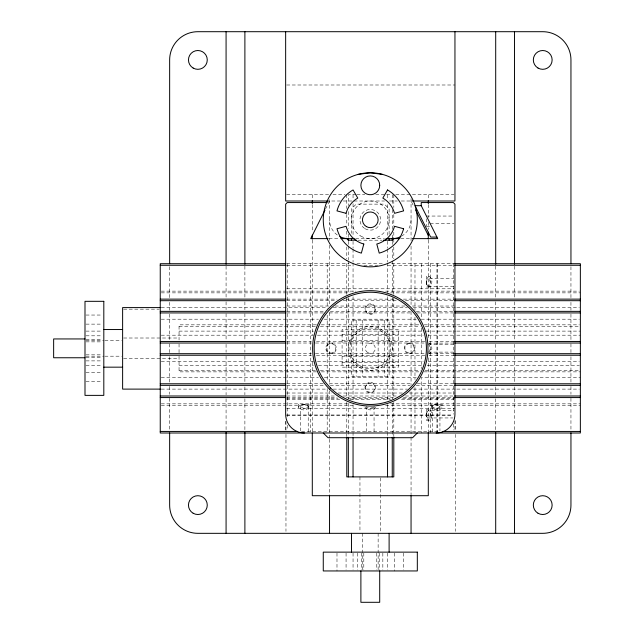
<?xml version="1.0" encoding="UTF-8"?>
<svg xmlns="http://www.w3.org/2000/svg" width="634" height="634" viewBox="0 0 634 634"><rect width="100%" height="100%" fill="white"/><g stroke="black" fill="none" stroke-linecap="round" stroke-linejoin="round"><path stroke-width="0.48" stroke-dasharray="3.17 2.38" d="M426.42 282.51L426.967 279.856L428.299 278.754L453.96 278.754M426.484 413.217C426.397 415.603 426.27 419.462 429.099 420.302C433.561 418.456 432.618 407.733 426.428 409.643L426.428 420.302L429.099 420.302M426.428 414.977L427.213 411.204L429.099 409.643M298.345 407.139L298.345 404.468L309.004 404.468C310.922 410.658 300.199 411.601 298.345 407.139C299.66 403.795 304.637 404.104 307.442 405.253M300.698 431.025L300.698 406.354C302.117 403.351 308.053 403.993 309.004 407.139M307.72 405.411L308.219 406.354C307.102 408.97 301.816 408.97 300.698 406.354M375.629 407.139C374.044 410.84 366.555 410.84 364.97 407.139M431.588 407.139L431.588 404.468L442.247 404.468C444.165 410.658 433.442 411.601 431.588 407.139C432.539 403.945 438.522 403.327 439.941 406.354L439.941 431.025M432.333 432.016L432.333 406.354L432.84 405.403M439.941 406.354C438.807 409.001 433.466 409.001 432.333 406.354M426.666 412.306L428.299 410.428L453.96 410.428M325.559 208.958L329.537 201.002L342.281 201.002M428.782 351.989C430.7 350.23 430.7 346.473 428.782 344.714M373.553 407.29L370.296 408.233L367.038 407.29M433.149 405.253C435.962 404.104 440.939 403.795 442.247 407.139M429.099 276.4C425.438 278.009 425.232 285.506 429.099 287.059C433.561 285.205 432.618 274.49 426.428 276.4L426.428 287.059L429.099 287.059M427.356 285.768L428.299 286.275C430.914 285.157 430.914 279.871 428.299 278.754M428.41 343.2L453.825 343.026M428.41 353.503L429.099 353.685C432.8 352.092 432.8 344.611 429.099 343.026M426.484 415.167L426.967 416.847L428.299 417.949C430.914 416.831 430.914 411.545 428.299 410.428M286.639 84.996L454.95 84.996M286.639 147.698L454.95 147.698M286.623 194.725L329.212 194.725M332.993 194.725L345.054 194.725M356.007 194.725L348.351 194.725L348.351 205.622M356.934 194.725L364.875 194.725M375.716 194.725L385.646 194.725M386.637 194.725L392.248 194.725L392.248 204.631M395.782 194.725L453.976 194.725M343.256 201.002L353.051 201.002M354.041 201.002L384.584 201.002M389.498 201.002L397.336 201.002M401.259 201.002L411.054 201.002L413.709 206.304M426.42 216.051L453.96 216.051M430.177 223.572L453.992 223.572M426.428 226.734L429.987 226.734M329.046 238.622L339.887 238.622M355.603 238.622L384.442 238.622M400.712 238.622L412.536 238.622M358.107 240.191L382.175 240.191M286.639 263.704L349.049 263.704M356.934 263.704L383.665 263.704M391.55 263.704L454.95 263.704M286.639 265.274L352.995 265.274M363.861 265.274L377.721 265.274M387.596 265.274L453.96 265.274M428.299 286.275L453.96 286.275M286.639 288.787L453.96 288.787M161.226 291.133L355.967 291.133M385.623 291.133L455.806 291.133M456.789 291.133L579.365 291.133M161.234 292.86L350.031 292.86M390.56 292.86L455.806 292.86M456.789 292.86L580.356 292.86M286.766 299.129L337.185 299.129M346.077 299.129L393.524 299.129M403.414 299.129L453.825 299.129M286.766 300.698L335.204 300.698M343.113 300.698L397.478 300.698M405.388 300.698L453.825 300.698M286.639 306.024L329.212 306.024M335.148 306.024L405.443 306.024M412.377 306.024L454.95 306.024M161.234 307.593L327.295 307.593M333.23 307.593L407.369 307.593M413.297 307.593L455.806 307.593M456.789 307.593L579.365 307.593M123.606 309.162L159.253 309.162M286.766 311.357L324.331 311.357M330.266 311.357L410.333 311.357M416.261 311.357L453.825 311.357M286.766 312.927L323.348 312.927M329.276 312.927L412.306 312.927M417.251 312.927L453.825 312.927M85.986 315.043L101.828 315.043M161.234 319.195L318.403 319.195M324.331 319.195L416.261 319.195M421.206 319.195L455.806 319.195M456.789 319.195L579.365 319.195M85.986 324.125L101.828 324.125M316.445 324.838L179.05 324.838L179.05 339.975M321.287 324.838L420.294 324.838M424.186 324.838L455.814 324.838M456.797 324.838L579.365 324.838M179.05 326.407L315.455 326.407M320.297 326.407L420.294 326.407M425.168 326.407L580.356 326.407M85.986 331.106L101.828 331.106M179.05 331.106L313.481 331.106M318.419 331.106L422.204 331.106M426.159 331.106L455.814 331.106M456.797 331.106L580.356 331.106M342.083 334.245L398.517 334.245M161.234 335.188L313.458 335.188M317.412 335.188L423.179 335.188M428.124 335.188L455.806 335.188M456.789 335.188L580.356 335.188M85.986 335.814L101.828 335.814M123.606 338.009L179.05 338.009M85.986 339.428L101.828 339.428M85.986 340.513L103.81 340.513M104.8 340.513L121.633 340.513M342.083 340.513L398.517 340.513M286.766 341.457L311.484 341.457M316.421 341.457L425.16 341.457M429.115 341.457L453.825 341.457M85.986 341.861L101.828 341.861M286.766 343.026L311.484 343.026M315.439 343.026L425.16 343.026M428.299 344.587L453.96 344.587M428.299 352.116L453.96 352.116M286.766 353.685L311.484 353.685M315.439 353.685L425.16 353.685M429.115 353.685L453.825 353.685M85.986 354.842L101.828 354.842M286.766 355.246L311.484 355.246M316.421 355.246L425.16 355.246M429.115 355.246L453.825 355.246M85.986 356.189L103.81 356.189M104.8 356.189L121.633 356.189M342.083 356.189L398.517 356.189M85.986 357.275L101.828 357.275M123.606 358.701L179.05 358.701M85.986 360.889L101.828 360.889M161.234 361.523L313.458 361.523M317.412 361.523L423.179 361.523M428.124 361.523L455.806 361.523M456.789 361.523L579.365 361.523M342.083 362.458L398.517 362.458M85.986 365.596L101.828 365.596M179.05 365.596L313.481 365.596M318.419 365.596L422.204 365.596M427.15 365.596L453.833 365.596M454.824 365.596L579.365 365.596M179.05 370.296L315.455 370.296M320.297 370.296L420.294 370.296M425.168 370.296L580.356 370.296M316.445 371.865L179.05 371.865L179.05 356.189M321.287 371.865L420.294 371.865M424.186 371.865L455.814 371.865M456.797 371.865L580.356 371.865M85.986 372.578L101.828 372.578M161.234 377.507L318.403 377.507M324.331 377.507L416.261 377.507M455.806 377.507L421.206 377.507L421.245 432.998M456.789 377.507L580.356 377.507M85.986 381.66L101.828 381.66M286.766 383.776L323.348 383.776M329.276 383.776L412.306 383.776M417.251 383.776L453.825 383.776M286.766 385.345L324.331 385.345M330.266 385.345L410.333 385.345M416.261 385.345L453.825 385.345M161.234 389.11L327.295 389.11M333.23 389.11L407.369 389.11M413.297 389.11L455.806 389.11M456.789 389.11L579.365 389.11M286.639 393.017L331.194 393.017M338.12 393.017L402.471 393.017M409.406 393.017L454.95 393.017M286.766 396.004L335.204 396.004M343.113 396.004L397.478 396.004M405.388 396.004L453.825 396.004M286.766 397.573L337.185 397.573M346.077 397.573L393.524 397.573M403.414 397.573L453.825 397.573M286.639 398.517L338.12 398.517M348.018 398.517L392.573 398.517M402.471 398.517L454.95 398.517M286.639 399.285L340.101 399.285M350 399.285L390.592 399.285M401.481 399.285L453.96 399.285M161.234 403.842L350.031 403.842M390.56 403.842L455.806 403.842M456.789 403.842L580.356 403.842M161.234 405.57L353.986 405.57M385.623 405.57L455.806 405.57M456.789 405.57L580.356 405.57M286.639 408.7L454.95 408.7M286.639 414.977L452.969 414.977M286.639 415.761L452.969 415.761M428.299 417.949L452.977 417.949M301.491 431.437L438.118 431.437M392.248 237.053L393.809 238.622M427.213 285.498L426.524 283.113M570.949 266.684L570.949 298.345M570.949 302.299L570.949 310.216M570.949 314.171L570.949 339.895M570.949 343.85L570.949 352.758M570.949 356.712L570.949 382.437M570.949 386.391L570.949 394.308M570.949 398.263L570.949 429.923M514.515 266.185L514.515 297.845M514.515 301.808L514.515 309.725M514.515 313.679L514.515 340.395M514.515 344.349L514.515 352.266M514.515 356.221L514.515 382.936M514.515 386.898L514.515 394.808M514.515 398.77L514.515 430.431M495.701 266.185L495.701 297.845M495.701 301.808L495.701 309.725M495.701 313.679L495.701 340.395M495.701 344.349L495.701 352.266M495.701 356.221L495.701 382.936M495.701 386.898L495.701 394.808M495.701 398.77L495.701 430.431M455.26 420.532L455.26 430.431M455.26 434.385L455.26 531.347M454.95 420.786L454.95 430.462M453.381 263.704L453.381 414.192M453.381 424.091L453.381 430.034M437.706 263.704L437.706 432.008M436.937 263.704L436.937 432.998M430.668 263.704L430.668 432.998M428.299 194.725L428.299 199.678M428.299 204.584L428.299 217.502M428.299 222.32L428.299 229.381M428.299 240.056L428.299 338.287M428.299 357.758L428.299 432.34M426.428 218.746L426.428 226.021M421.245 263.704L421.245 318.157M421.245 328.055L421.245 368.647M414.977 263.704L414.977 310.232M414.977 317.166L414.977 379.536M414.977 387.461L414.977 432.998M411.054 198.688L411.054 241.261M411.054 246.214L411.054 304.621M411.054 311.556L411.054 384.822M411.054 391.749L411.054 436.303M411.054 437.294L411.054 494.718M403.612 553.125L403.612 569.958M394.522 553.125L394.522 570.949M393.809 194.725L393.809 207.54M393.809 214.435L393.809 226.259M393.809 232.171L393.809 238.083M393.809 239.066L393.809 243.012M393.809 246.951L393.809 258.775M393.809 263.704L393.809 294.39M393.809 298.352L393.809 397.359M393.809 402.313L393.809 432.998M393.809 433.973L393.809 435.93M392.248 209.577L392.248 230.197M392.248 235.095L392.248 237.298M392.248 241.261L392.248 245.223M392.248 249.178L392.248 260.075M392.248 261.065L392.248 293.407M392.248 297.695L392.248 398.683M392.248 403.303L392.248 436.303M389.11 234.311L389.11 208.84L384.402 204.132L356.189 204.132L351.49 208.84L351.49 233.328M387.54 194.725L387.54 199.678M387.54 204.631L387.54 235.317M387.54 241.261L387.54 248.195M387.54 249.178L387.54 262.056M387.54 263.039L387.54 292.742M387.54 296.704L387.54 400.656M387.54 404.619L387.54 436.303M387.54 553.125L387.54 569.958M384.402 320.138L384.402 376.564M382.841 553.125L382.841 569.958M380.646 477.885L380.646 531.347M379.227 553.125L379.227 569.958M378.133 320.138L378.133 376.564M378.133 533.329L378.133 569.958M376.786 553.125L376.786 569.958M374.06 406.354L374.06 432.016M366.539 406.354L366.539 432.016M363.805 553.125L363.805 569.958M362.458 320.138L362.458 376.564M362.458 533.329L362.458 569.958M361.372 553.125L361.372 569.958M359.953 476.895L359.953 531.347M357.758 553.125L357.758 569.958M356.189 320.138L356.189 376.564M353.051 194.725L353.051 199.678M353.051 203.641L353.051 236.308M353.051 241.261L353.051 248.195M353.051 249.178L353.051 262.056M353.051 263.039L353.051 291.751M353.051 296.704L353.051 400.656M353.051 404.619L353.051 436.303M353.051 553.125L353.051 569.958M348.351 211.558L348.351 228.391M348.351 234.112L348.351 237.298M348.351 241.261L348.351 245.223M348.351 246.214L348.351 260.075M348.351 261.065L348.351 294.39M348.351 297.695L348.351 398.683M348.351 403.303L348.351 436.303M346.782 194.725L346.782 208.523M346.782 214.435L346.782 225.276M346.782 231.188L346.782 237.1M346.782 246.951L346.782 258.775M346.782 263.704L346.782 294.39M346.782 298.352L346.782 397.359M346.782 402.313L346.782 432.998M346.782 433.973L346.782 435.93M346.069 553.125L346.069 569.958M336.987 553.125L336.987 570.949M329.537 199.678L329.537 240.27M329.537 245.223L329.537 305.612M329.537 312.546L329.537 384.822M329.537 390.758L329.537 438.284M329.537 439.275L329.537 495.701M327.192 263.704L327.192 308.251M327.192 315.185L327.192 381.517M327.192 388.452L327.192 432.008M312.3 194.725L312.3 199.655M312.3 204.584L312.3 232.171M312.3 240.056L312.3 334.99M312.3 361.721L312.3 432.008M310.731 263.704L310.731 432.008M308.219 406.354L308.219 432.016M287.218 263.704L287.218 417.164M287.218 425.081L287.218 430.034M285.966 421.523L285.966 430.431M285.966 434.385L285.966 531.347M285.649 421.119L285.649 430.462M244.89 266.185L244.89 297.845M244.89 301.808L244.89 309.725M244.89 313.679L244.89 340.395M244.89 344.349L244.89 352.266M244.89 356.221L244.89 382.936M244.89 386.898L244.89 394.808M244.89 398.77L244.89 430.431M226.076 266.185L226.076 297.845M226.076 301.808L226.076 309.725M226.076 313.679L226.076 340.395M226.076 344.349L226.076 352.266M226.076 356.221L226.076 382.936M226.076 386.898L226.076 394.808M226.076 398.77L226.076 430.431M179.05 343.921L179.05 352.789M169.65 266.684L169.65 298.345M169.65 302.299L169.65 310.216M169.65 314.171L169.65 339.895M169.65 343.85L169.65 352.758M169.65 356.712L169.65 382.437M169.65 386.391L169.65 394.308M169.65 398.263L169.65 429.923M411.054 219.808A18.814 18.814 0 0 1 401.647 236.102M337.296 235.032A18.814 18.814 0 0 1 329.537 219.808M375.003 309.162L374.837 310.383A4.7 4.7 0 0 1 365.755 310.383L365.596 309.162A4.7 4.7 0 0 1 370.296 304.463A4.7 4.7 0 0 1 375.003 309.162M365.152 386.161L364.97 387.54A5.334 5.334 0 0 0 370.296 392.874A5.334 5.334 0 0 0 375.629 387.54L375.447 386.161A5.334 5.334 0 0 0 365.152 386.161M375.629 309.162L375.447 310.541A5.334 5.334 0 0 1 365.152 310.541L364.97 309.162A5.334 5.334 0 0 1 370.296 303.829A5.334 5.334 0 0 1 375.629 309.162M365.755 386.328L365.596 387.54A4.7 4.7 0 0 0 370.296 392.248A4.7 4.7 0 0 0 375.003 387.54L374.837 386.328A4.7 4.7 0 0 0 365.755 386.328M332.327 352.892L331.106 353.051A4.7 4.7 0 0 1 326.407 348.351A4.7 4.7 0 0 1 331.106 343.652L332.327 343.81A4.7 4.7 0 0 1 332.327 352.892M409.485 343.026L408.106 343.2A5.334 5.334 0 0 0 408.106 353.503L409.485 353.685A5.334 5.334 0 0 0 414.818 348.351A5.334 5.334 0 0 0 409.485 343.026M332.485 353.503L331.106 353.685A5.334 5.334 0 0 1 325.781 348.351A5.334 5.334 0 0 1 331.106 343.026L332.485 343.2A5.334 5.334 0 0 1 332.485 353.503M409.485 343.652L408.272 343.81A4.7 4.7 0 0 0 408.272 352.892L409.485 353.051A4.7 4.7 0 0 0 414.192 348.351A4.7 4.7 0 0 0 409.485 343.652M389.11 320.138L351.49 320.138L351.49 376.564L389.11 376.564L389.11 320.138M398.517 329.537L342.083 329.537L342.083 367.165L398.517 367.165L398.517 329.537M360.889 236.102A18.814 18.814 0 0 0 389.11 219.808A18.814 18.814 0 0 0 360.889 203.522A18.814 18.814 0 0 0 360.889 236.102M367.791 352.694A5.017 5.017 0 0 0 375.312 348.351A5.017 5.017 0 0 0 367.791 344.008A5.017 5.017 0 0 0 367.791 352.694M355.888 362.759A20.375 20.375 0 0 0 389.981 353.629A20.375 20.375 0 0 0 365.026 328.666A20.375 20.375 0 0 0 355.888 362.759M365.129 228.771A10.342 10.342 0 0 0 380.646 219.808A10.342 10.342 0 0 0 365.129 210.853A10.342 10.342 0 0 0 365.129 228.771M359.327 367.355A21.944 21.944 0 0 0 392.248 348.351A21.944 21.944 0 0 0 359.327 329.347A21.944 21.944 0 0 0 359.327 367.355"/><path stroke-width="0.95" d="M324.996 210.084L310.731 238.622L328.063 238.622M383.467 240.191L392.248 240.191L393.809 238.622M417.323 432.998L412.576 437.706L328.024 437.706L323.269 432.998M358.123 174.382L370.296 172.781L382.468 174.382M328.563 201.002L285.649 201.002L285.649 31.7M412.029 201.002L454.95 201.002L454.95 31.7M327.192 202.563L287.218 202.563L285.649 204.132L285.649 414.192A18.814 18.814 0 0 0 304.463 432.998M412.536 238.622L437.706 238.622L421.245 205.701L414.977 205.701L430.668 237.084L436.937 237.084M340.87 238.622L354.208 238.622M385.971 238.622L399.721 238.622M346.782 238.622L348.351 240.191L356.435 240.191M285.783 263.704L160.243 263.704L160.243 432.998L580.356 432.998L580.356 263.704L454.816 263.704M160.243 265.274L285.783 265.274M454.816 265.274L580.356 265.274M160.243 299.129L285.783 299.129M454.816 299.129L580.356 299.129M160.243 300.698L285.783 300.698M454.816 300.698L580.356 300.698M160.243 307.593L122.624 307.593L122.624 389.11L160.243 389.11M160.243 311.357L285.783 311.357M454.816 311.357L580.356 311.357M160.243 312.927L285.783 312.927M454.816 312.927L580.356 312.927M103.81 329.537L122.624 329.537M84.996 338.944L53.644 338.944L53.644 357.758L84.996 357.758M160.243 341.457L285.783 341.457M454.816 341.457L580.356 341.457M160.243 343.026L285.783 343.026M454.816 343.026L580.356 343.026M160.243 353.685L285.783 353.685M454.816 353.685L580.356 353.685M160.243 355.246L285.783 355.246M454.816 355.246L580.356 355.246M103.81 367.165L122.624 367.165M160.243 383.776L285.783 383.776M454.816 383.776L580.356 383.776M160.243 385.345L285.783 385.345M454.816 385.345L580.356 385.345M160.243 396.004L285.783 396.004M454.816 396.004L580.356 396.004M160.243 397.573L285.783 397.573M454.816 397.573L580.356 397.573M160.243 431.437L297.639 431.437M442.952 431.437L580.356 431.437M415.476 209.838L428.299 235.483M570.949 263.712L570.949 59.913A28.213 28.213 0 0 0 542.736 31.7L197.863 31.7A28.213 28.213 0 0 0 169.65 59.913L169.65 263.712M570.949 432.887L570.949 505.108A28.213 28.213 0 0 1 542.736 533.329L197.863 533.329A28.213 28.213 0 0 1 169.65 505.108L169.65 432.887M514.515 31.7L514.515 264.212M514.515 432.404L514.515 533.329M495.701 31.7L495.701 264.212M495.701 432.404L495.701 533.329M428.299 200.637L428.299 203.641M428.299 232.171L428.299 239.066M428.299 432.34L428.299 495.701L312.3 495.701L312.3 432.998M421.245 205.701L421.245 202.563L453.381 202.563L454.95 204.132L454.95 414.192A18.814 18.814 0 0 1 436.137 432.998M411.054 495.701L411.054 533.329M393.809 436.905L393.809 476.895L346.782 476.895L346.782 436.905M392.248 238.289L392.248 240.27M392.248 437.294L392.248 476.895M389.11 238.226L389.11 240.191M389.11 533.329L389.11 552.135M387.54 437.294L387.54 476.895M379.703 570.949L379.703 602.3L360.889 602.3L360.889 570.949M353.051 437.294L353.051 476.895M351.49 238.226L351.49 240.191M351.49 533.329L351.49 552.135M348.351 238.289L348.351 240.27M348.351 437.294L348.351 476.895M329.537 495.701L329.537 533.329M312.3 200.637L312.3 203.593M312.3 235.127L312.3 239.066M244.89 31.7L244.89 264.212M244.89 432.404L244.89 533.329M226.076 31.7L226.076 264.212M226.076 432.404L226.076 533.329M348.351 238.622A18.814 18.814 0 0 1 339.808 236.569M400.791 236.569A18.814 18.814 0 0 1 392.248 238.622M379.703 185.326L379.386 187.759A9.407 9.407 0 0 1 361.214 187.759L360.889 185.326A9.407 9.407 0 0 1 370.296 175.919A9.407 9.407 0 0 1 379.703 185.326M363.805 244.035L361.372 253.124A34.49 34.49 0 0 1 336.987 228.739L346.069 226.298A25.083 25.083 0 0 0 363.805 244.035M387.54 189.946L382.841 198.085A25.083 25.083 0 0 1 394.522 213.317L403.612 210.884A34.49 34.49 0 0 0 387.54 189.946M103.81 301.324L84.996 301.324L84.996 395.378L103.81 395.378L103.81 301.324M417.323 552.135L323.269 552.135L323.269 570.949L417.323 570.949L417.323 552.135M346.069 213.317L336.987 210.884A34.49 34.49 0 0 1 353.051 189.946L357.758 198.085A25.083 25.083 0 0 0 346.069 213.317M403.612 228.739L394.522 226.298A25.083 25.083 0 0 1 376.786 244.035L379.227 253.124A34.49 34.49 0 0 0 403.612 228.739M346.782 260.534A47.027 47.027 0 0 0 417.323 219.808A47.027 47.027 0 0 0 346.782 179.081A47.027 47.027 0 0 0 346.782 260.534M366.381 226.6A7.838 7.838 0 0 0 378.133 219.808A7.838 7.838 0 0 0 366.381 213.024A7.838 7.838 0 0 0 366.381 226.6M330.615 388.032A56.117 56.117 0 0 0 424.503 362.878A56.117 56.117 0 0 0 355.769 294.144A56.117 56.117 0 0 0 330.615 388.032M329.506 389.141A57.686 57.686 0 0 0 426.016 363.282A57.686 57.686 0 0 0 355.365 292.631A57.686 57.686 0 0 0 329.506 389.141M538.028 68.06A9.407 9.407 0 0 0 552.135 59.913A9.407 9.407 0 0 0 538.028 51.774A9.407 9.407 0 0 0 538.028 68.06M193.164 68.06A9.407 9.407 0 0 0 207.27 59.913A9.407 9.407 0 0 0 193.164 51.774A9.407 9.407 0 0 0 193.164 68.06M538.028 513.255A9.407 9.407 0 0 0 552.135 505.108A9.407 9.407 0 0 0 538.028 496.961A9.407 9.407 0 0 0 538.028 513.255M193.164 513.255A9.407 9.407 0 0 0 207.27 505.108A9.407 9.407 0 0 0 193.164 496.961A9.407 9.407 0 0 0 193.164 513.255"/></g></svg>
